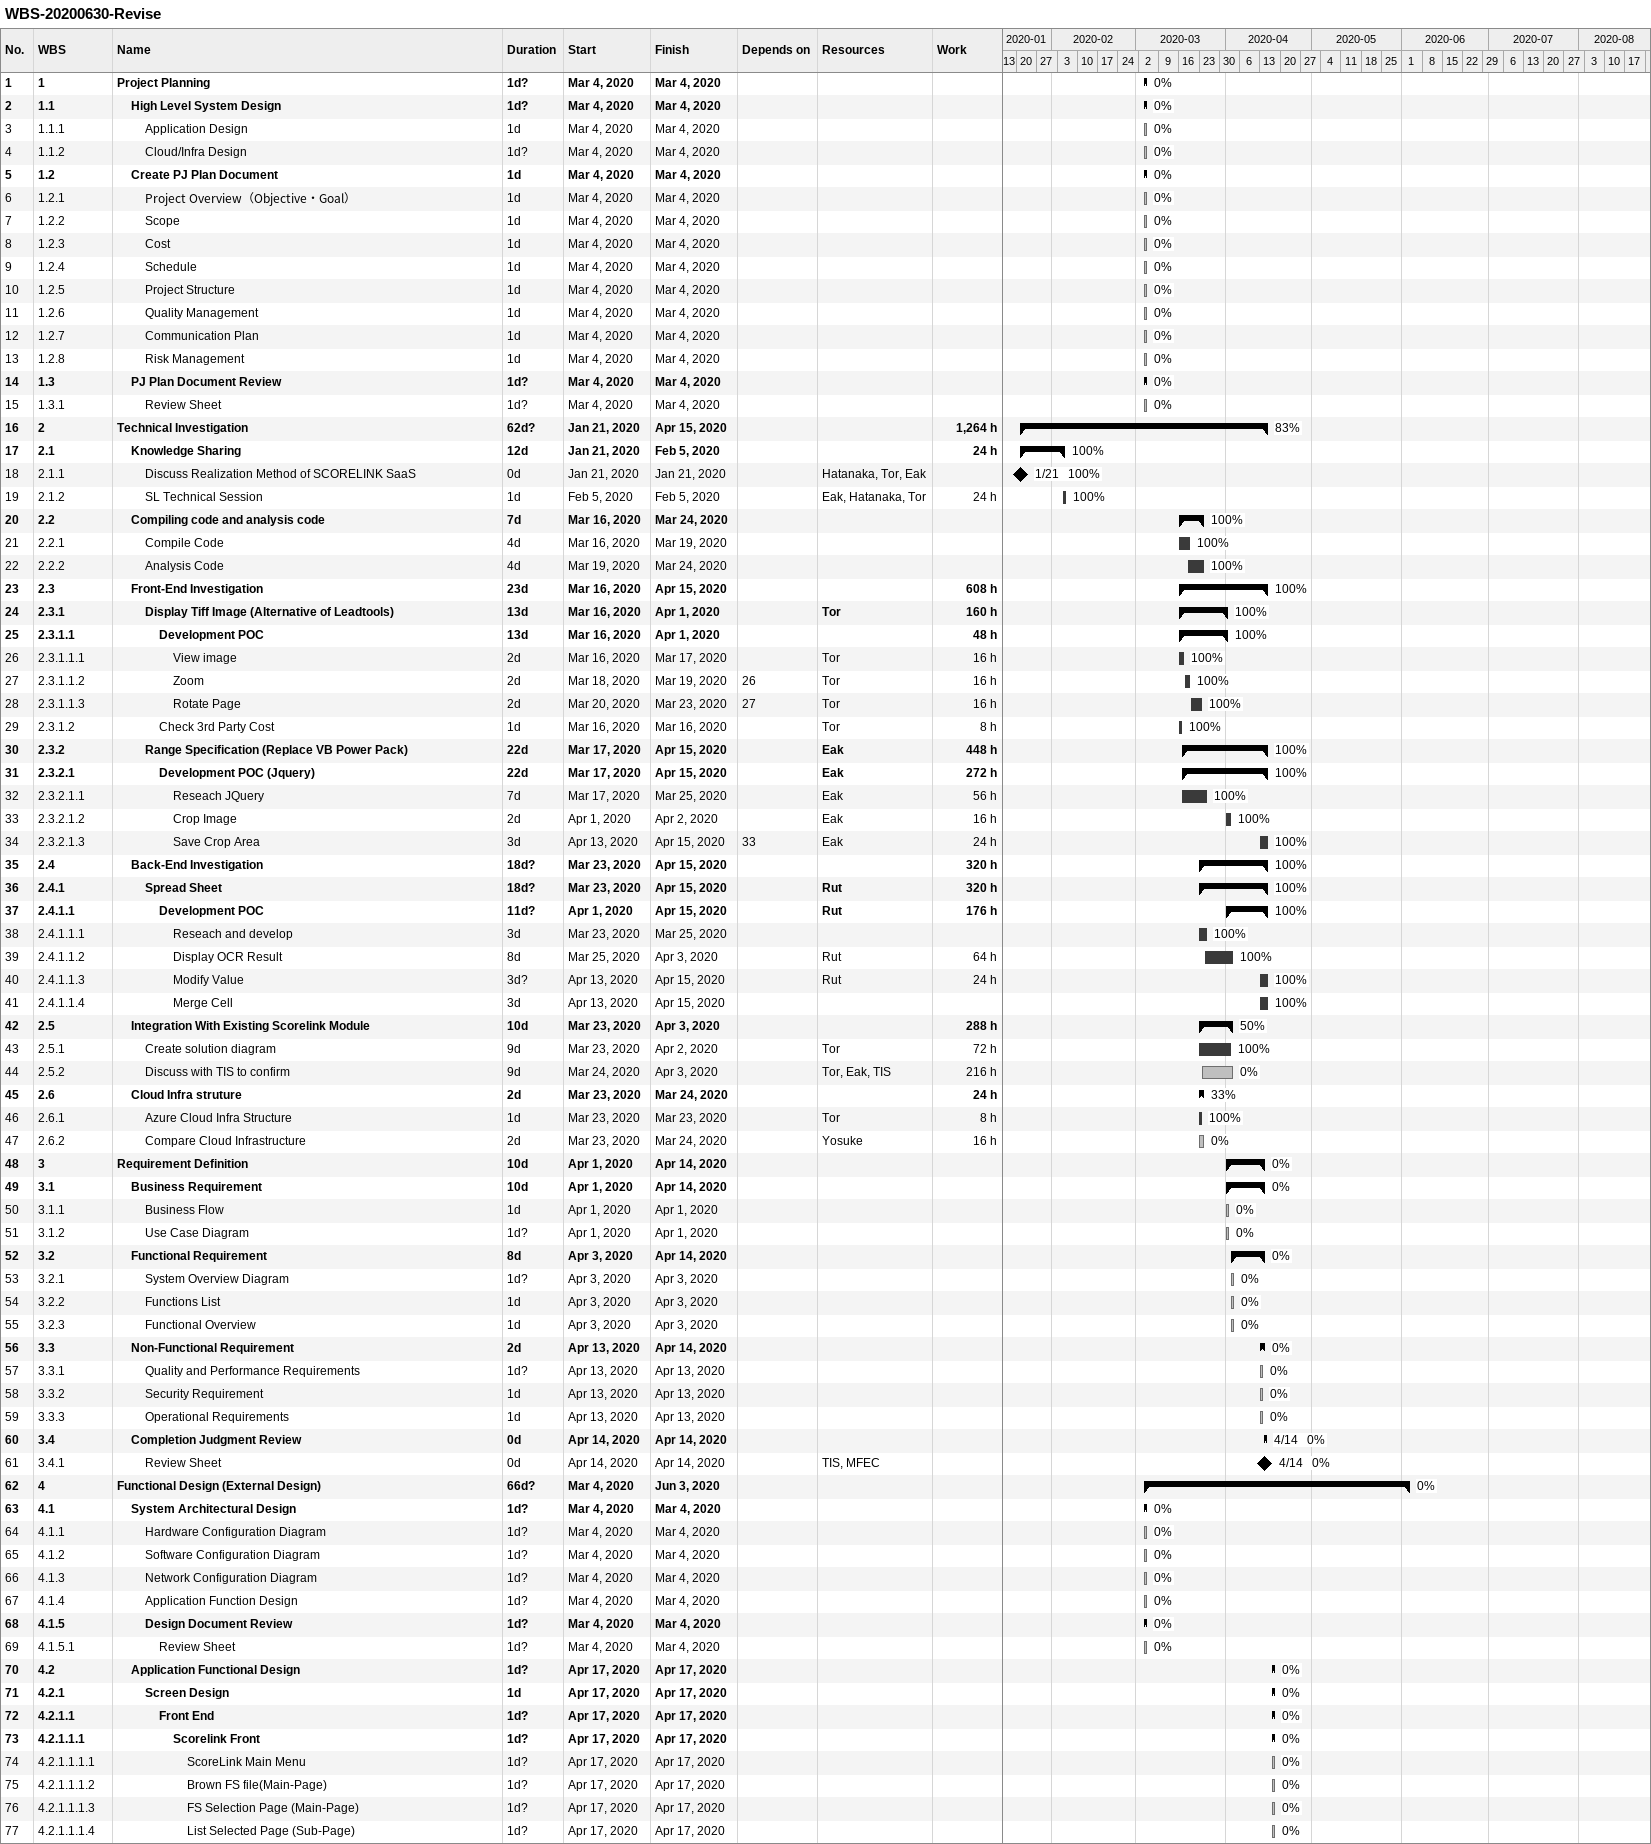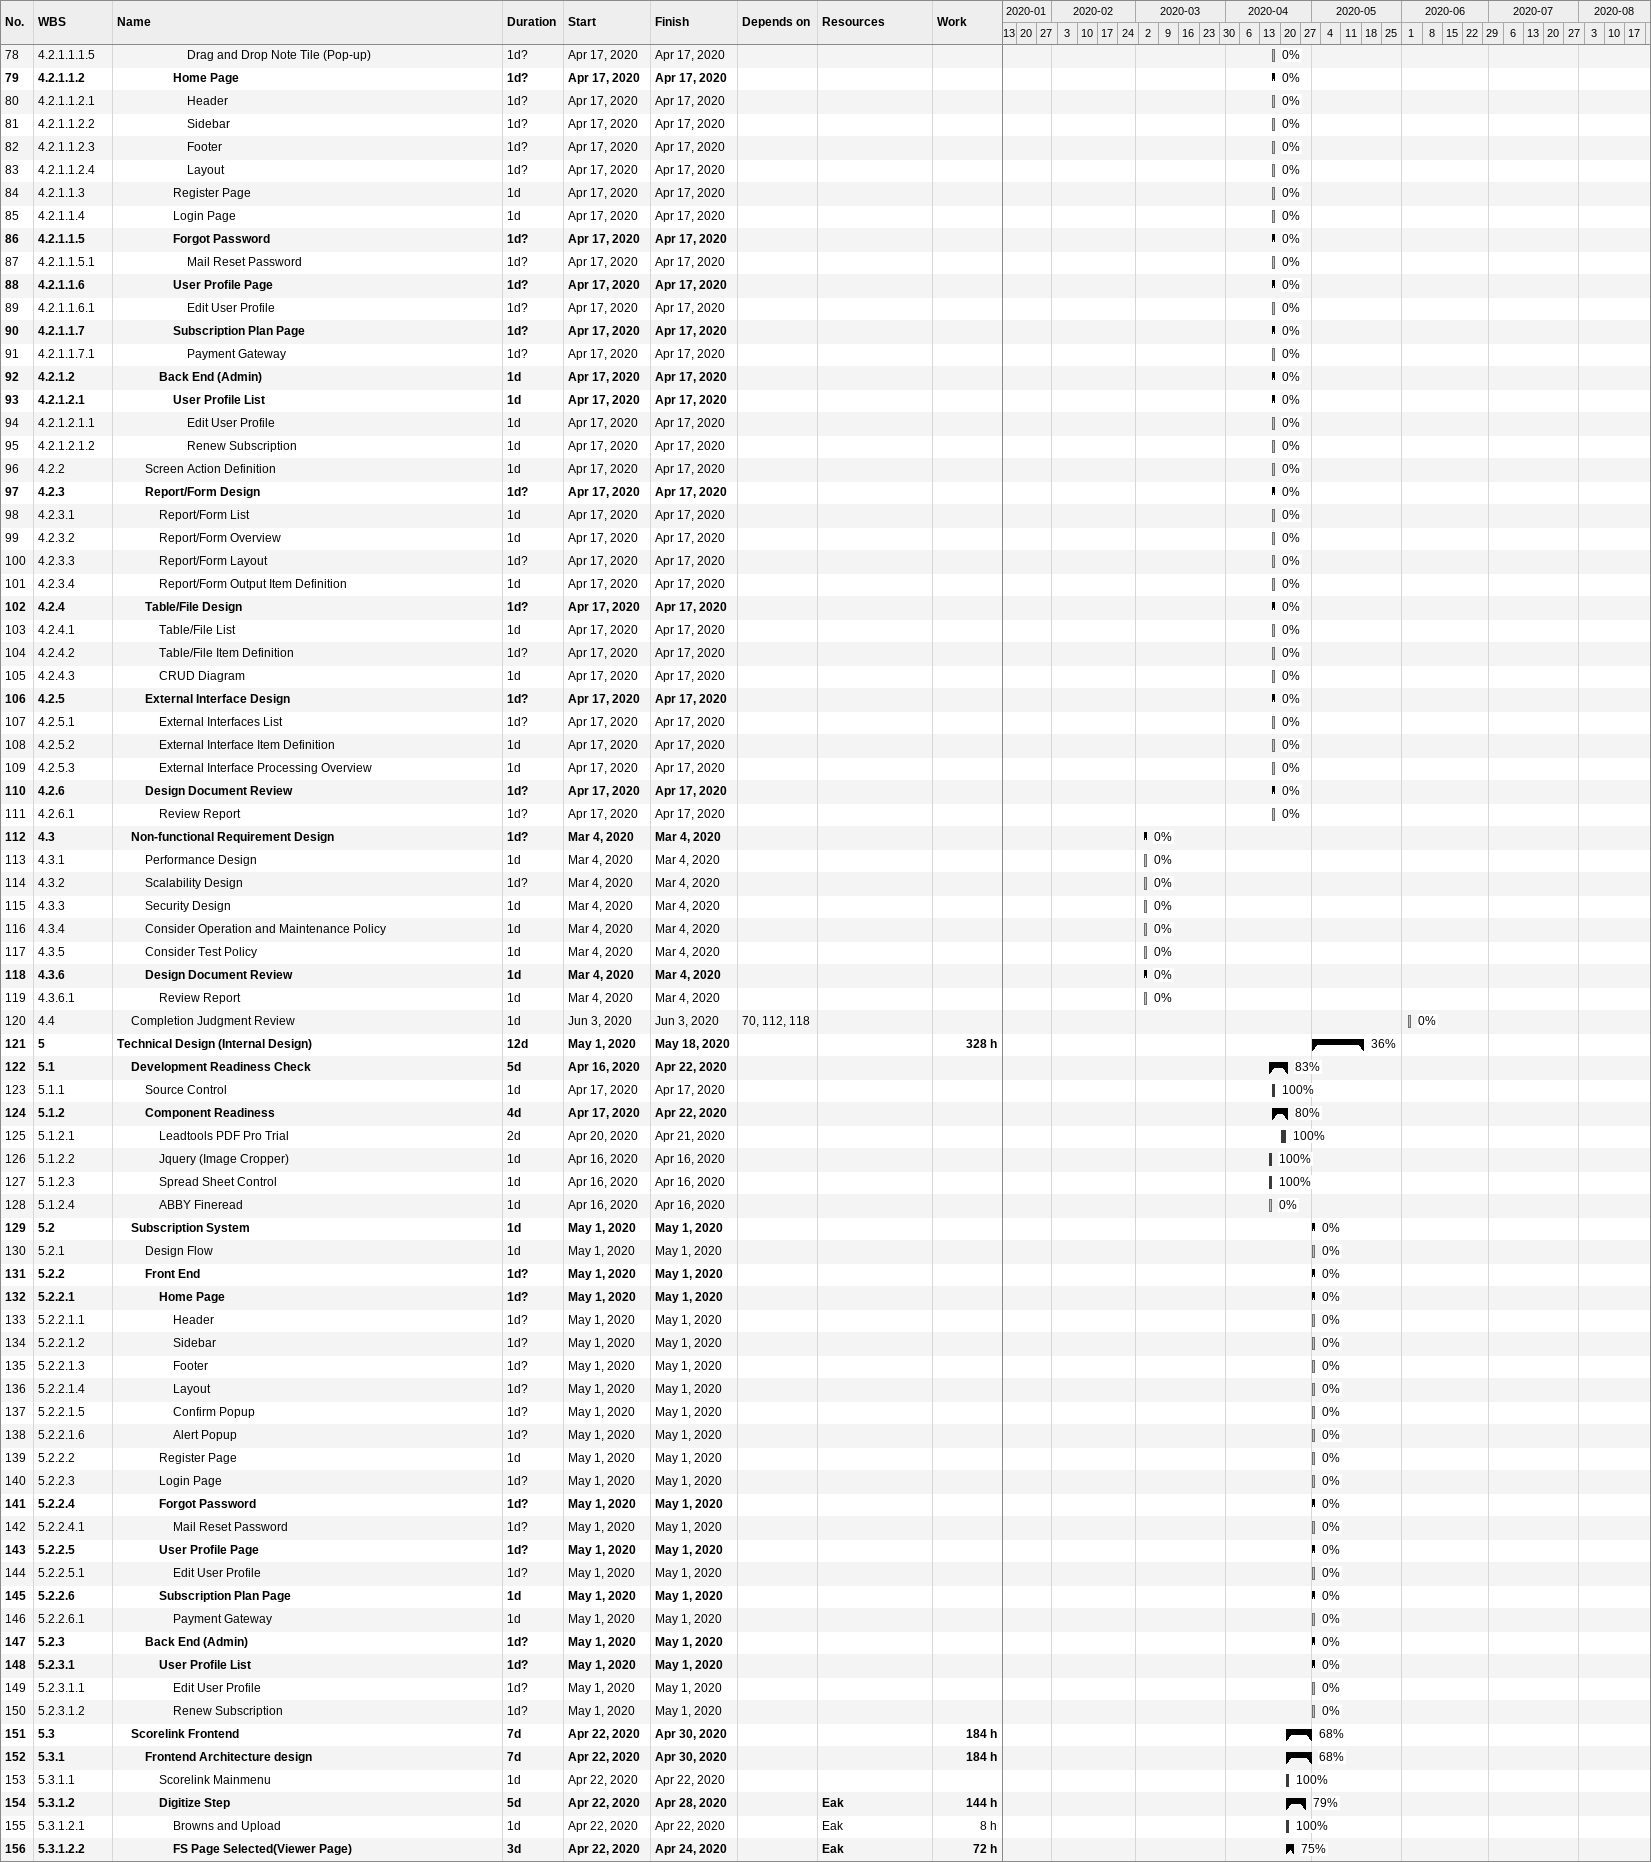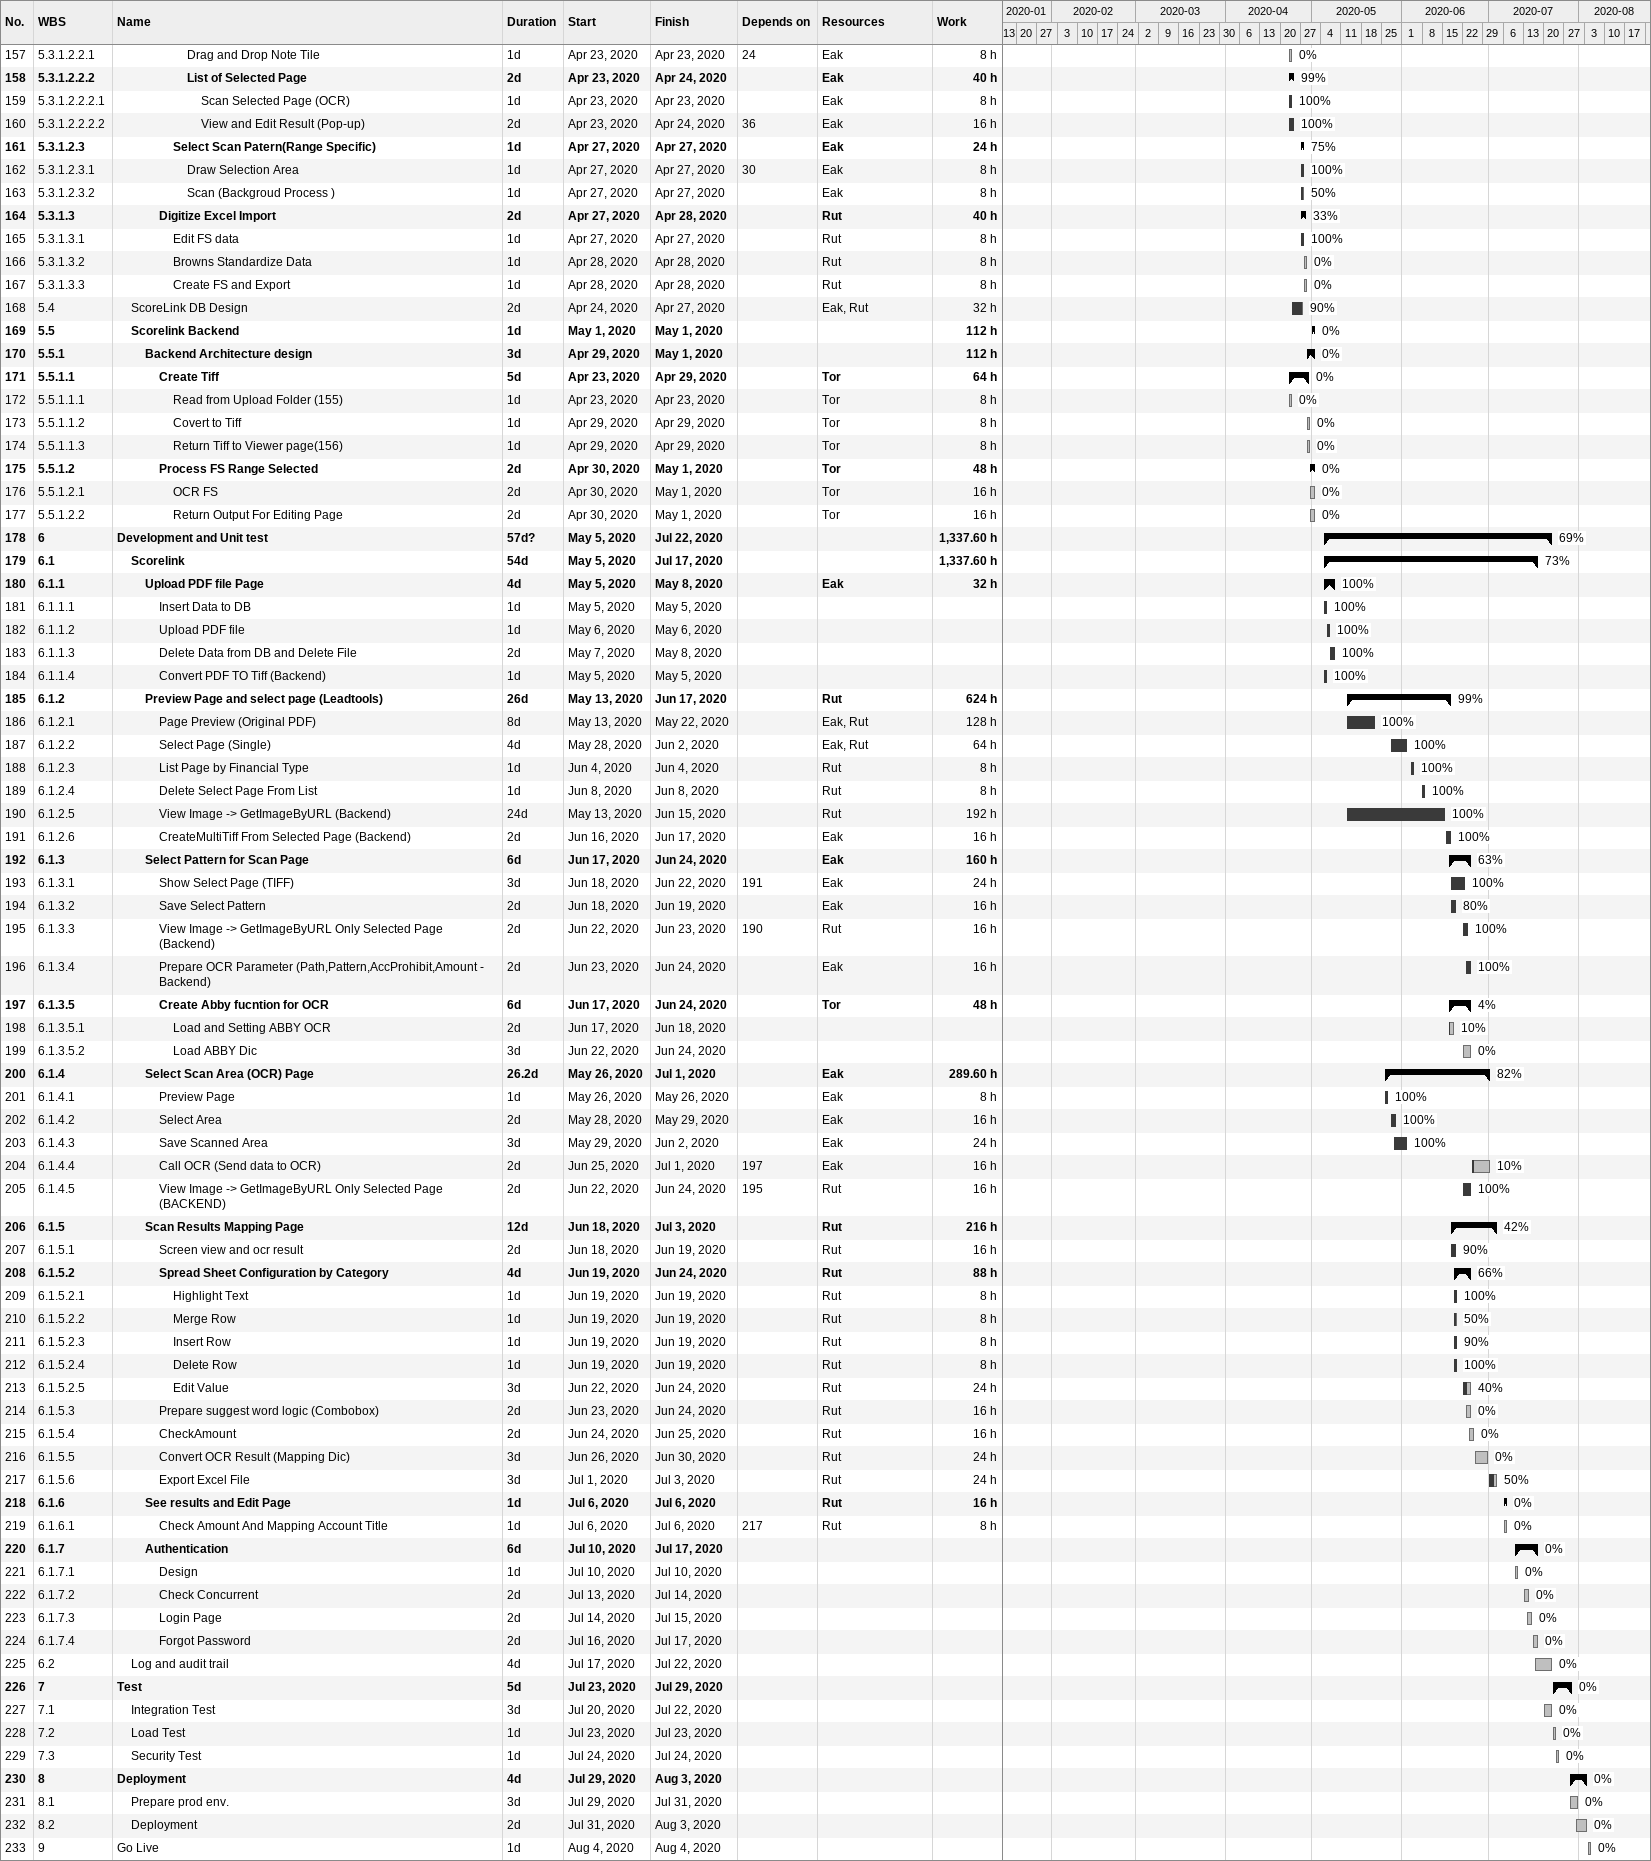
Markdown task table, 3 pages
WBS-20200630-Revise

| ID | WBS | Task | Duration | Start | Finish | Predecessors | Resources | % complete | Work (h) |
|---|---|---|---|---|---|---|---|---|---|
| 1 | 1 | **Project Planning** | 1d? | 2020-03-04 | 2020-03-04 |  |  | 0 |  |
| 2 | 1.1 | **High Level System Design** | 1d? | 2020-03-04 | 2020-03-04 |  |  | 0 |  |
| 3 | 1.1.1 | Application Design | 1d | 2020-03-04 | 2020-03-04 |  |  | 0 |  |
| 4 | 1.1.2 | Cloud/Infra Design | 1d? | 2020-03-04 | 2020-03-04 |  |  | 0 |  |
| 5 | 1.2 | **Create PJ Plan Document** | 1d | 2020-03-04 | 2020-03-04 |  |  | 0 |  |
| 6 | 1.2.1 | Project Overview（Objective・Goal） | 1d | 2020-03-04 | 2020-03-04 |  |  | 0 |  |
| 7 | 1.2.2 | Scope | 1d | 2020-03-04 | 2020-03-04 |  |  | 0 |  |
| 8 | 1.2.3 | Cost | 1d | 2020-03-04 | 2020-03-04 |  |  | 0 |  |
| 9 | 1.2.4 | Schedule | 1d | 2020-03-04 | 2020-03-04 |  |  | 0 |  |
| 10 | 1.2.5 | Project Structure | 1d | 2020-03-04 | 2020-03-04 |  |  | 0 |  |
| 11 | 1.2.6 | Quality Management | 1d | 2020-03-04 | 2020-03-04 |  |  | 0 |  |
| 12 | 1.2.7 | Communication Plan | 1d | 2020-03-04 | 2020-03-04 |  |  | 0 |  |
| 13 | 1.2.8 | Risk Management | 1d | 2020-03-04 | 2020-03-04 |  |  | 0 |  |
| 14 | 1.3 | **PJ Plan Document Review** | 1d? | 2020-03-04 | 2020-03-04 |  |  | 0 |  |
| 15 | 1.3.1 | Review Sheet | 1d? | 2020-03-04 | 2020-03-04 |  |  | 0 |  |
| 16 | 2 | **Technical Investigation** | 62d? | 2020-01-21 | 2020-04-15 |  |  | 83 | 1264 |
| 17 | 2.1 | **Knowledge Sharing** | 12d | 2020-01-21 | 2020-02-05 |  |  | 100 | 24 |
| 18 | 2.1.1 | Discuss Realization Method of SCORELINK SaaS | 0d | 2020-01-21 | 2020-01-21 |  | Hatanaka, Tor, Eak | 100 |  |
| 19 | 2.1.2 | SL Technical Session | 1d | 2020-02-05 | 2020-02-05 |  | Eak, Hatanaka, Tor | 100 | 24 |
| 20 | 2.2 | **Compiling code and analysis code** | 7d | 2020-03-16 | 2020-03-24 |  |  | 100 |  |
| 21 | 2.2.1 | Compile Code | 4d | 2020-03-16 | 2020-03-19 |  |  | 100 |  |
| 22 | 2.2.2 | Analysis Code | 4d | 2020-03-19 | 2020-03-24 |  |  | 100 |  |
| 23 | 2.3 | **Front-End Investigation** | 23d | 2020-03-16 | 2020-04-15 |  |  | 100 | 608 |
| 24 | 2.3.1 | **Display Tiff Image (Alternative of Leadtools)** | 13d | 2020-03-16 | 2020-04-01 |  | Tor | 100 | 160 |
| 25 | 2.3.1.1 | **Development POC** | 13d | 2020-03-16 | 2020-04-01 |  |  | 100 | 48 |
| 26 | 2.3.1.1.1 | View image | 2d | 2020-03-16 | 2020-03-17 |  | Tor | 100 | 16 |
| 27 | 2.3.1.1.2 | Zoom | 2d | 2020-03-18 | 2020-03-19 | 26 | Tor | 100 | 16 |
| 28 | 2.3.1.1.3 | Rotate Page | 2d | 2020-03-20 | 2020-03-23 | 27 | Tor | 100 | 16 |
| 29 | 2.3.1.2 | Check 3rd Party Cost | 1d | 2020-03-16 | 2020-03-16 |  | Tor | 100 | 8 |
| 30 | 2.3.2 | **Range Specification (Replace VB Power Pack)** | 22d | 2020-03-17 | 2020-04-15 |  | Eak | 100 | 448 |
| 31 | 2.3.2.1 | **Development POC (Jquery)** | 22d | 2020-03-17 | 2020-04-15 |  | Eak | 100 | 272 |
| 32 | 2.3.2.1.1 | Reseach JQuery | 7d | 2020-03-17 | 2020-03-25 |  | Eak | 100 | 56 |
| 33 | 2.3.2.1.2 | Crop Image | 2d | 2020-04-01 | 2020-04-02 |  | Eak | 100 | 16 |
| 34 | 2.3.2.1.3 | Save Crop Area | 3d | 2020-04-13 | 2020-04-15 | 33 | Eak | 100 | 24 |
| 35 | 2.4 | **Back-End Investigation** | 18d? | 2020-03-23 | 2020-04-15 |  |  | 100 | 320 |
| 36 | 2.4.1 | **Spread Sheet** | 18d? | 2020-03-23 | 2020-04-15 |  | Rut | 100 | 320 |
| 37 | 2.4.1.1 | **Development POC** | 11d? | 2020-04-01 | 2020-04-15 |  | Rut | 100 | 176 |
| 38 | 2.4.1.1.1 | Reseach and develop | 3d | 2020-03-23 | 2020-03-25 |  |  | 100 |  |
| 39 | 2.4.1.1.2 | Display OCR Result | 8d | 2020-03-25 | 2020-04-03 |  | Rut | 100 | 64 |
| 40 | 2.4.1.1.3 | Modify Value | 3d? | 2020-04-13 | 2020-04-15 |  | Rut | 100 | 24 |
| 41 | 2.4.1.1.4 | Merge Cell | 3d | 2020-04-13 | 2020-04-15 |  |  | 100 |  |
| 42 | 2.5 | **Integration With Existing Scorelink Module** | 10d | 2020-03-23 | 2020-04-03 |  |  | 50 | 288 |
| 43 | 2.5.1 | Create solution diagram | 9d | 2020-03-23 | 2020-04-02 |  | Tor | 100 | 72 |
| 44 | 2.5.2 | Discuss with TIS to confirm | 9d | 2020-03-24 | 2020-04-03 |  | Tor, Eak, TIS | 0 | 216 |
| 45 | 2.6 | **Cloud Infra struture** | 2d | 2020-03-23 | 2020-03-24 |  |  | 33 | 24 |
| 46 | 2.6.1 | Azure Cloud Infra Structure | 1d | 2020-03-23 | 2020-03-23 |  | Tor | 100 | 8 |
| 47 | 2.6.2 | Compare Cloud Infrastructure | 2d | 2020-03-23 | 2020-03-24 |  | Yosuke | 0 | 16 |
| 48 | 3 | **Requirement Definition** | 10d | 2020-04-01 | 2020-04-14 |  |  | 0 |  |
| 49 | 3.1 | **Business Requirement** | 10d | 2020-04-01 | 2020-04-14 |  |  | 0 |  |
| 50 | 3.1.1 | Business Flow | 1d | 2020-04-01 | 2020-04-01 |  |  | 0 |  |
| 51 | 3.1.2 | Use Case Diagram | 1d? | 2020-04-01 | 2020-04-01 |  |  | 0 |  |
| 52 | 3.2 | **Functional Requirement** | 8d | 2020-04-03 | 2020-04-14 |  |  | 0 |  |
| 53 | 3.2.1 | System Overview Diagram | 1d? | 2020-04-03 | 2020-04-03 |  |  | 0 |  |
| 54 | 3.2.2 | Functions List | 1d | 2020-04-03 | 2020-04-03 |  |  | 0 |  |
| 55 | 3.2.3 | Functional Overview | 1d | 2020-04-03 | 2020-04-03 |  |  | 0 |  |
| 56 | 3.3 | **Non-Functional Requirement** | 2d | 2020-04-13 | 2020-04-14 |  |  | 0 |  |
| 57 | 3.3.1 | Quality and Performance Requirements | 1d? | 2020-04-13 | 2020-04-13 |  |  | 0 |  |
| 58 | 3.3.2 | Security Requirement | 1d | 2020-04-13 | 2020-04-13 |  |  | 0 |  |
| 59 | 3.3.3 | Operational Requirements | 1d | 2020-04-13 | 2020-04-13 |  |  | 0 |  |
| 60 | 3.4 | **Completion Judgment Review** | 0d | 2020-04-14 | 2020-04-14 |  |  | 0 |  |
| 61 | 3.4.1 | Review Sheet | 0d | 2020-04-14 | 2020-04-14 |  | TIS, MFEC | 0 |  |
| 62 | 4 | **Functional Design (External Design)** | 66d? | 2020-03-04 | 2020-06-03 |  |  | 0 |  |
| 63 | 4.1 | **System Architectural Design** | 1d? | 2020-03-04 | 2020-03-04 |  |  | 0 |  |
| 64 | 4.1.1 | Hardware Configuration Diagram | 1d? | 2020-03-04 | 2020-03-04 |  |  | 0 |  |
| 65 | 4.1.2 | Software Configuration Diagram | 1d? | 2020-03-04 | 2020-03-04 |  |  | 0 |  |
| 66 | 4.1.3 | Network Configuration Diagram | 1d? | 2020-03-04 | 2020-03-04 |  |  | 0 |  |
| 67 | 4.1.4 | Application Function Design | 1d? | 2020-03-04 | 2020-03-04 |  |  | 0 |  |
| 68 | 4.1.5 | **Design Document Review** | 1d? | 2020-03-04 | 2020-03-04 |  |  | 0 |  |
| 69 | 4.1.5.1 | Review Sheet | 1d? | 2020-03-04 | 2020-03-04 |  |  | 0 |  |
| 70 | 4.2 | **Application Functional Design** | 1d? | 2020-04-17 | 2020-04-17 |  |  | 0 |  |
| 71 | 4.2.1 | **Screen Design** | 1d | 2020-04-17 | 2020-04-17 |  |  | 0 |  |
| 72 | 4.2.1.1 | **Front End** | 1d? | 2020-04-17 | 2020-04-17 |  |  | 0 |  |
| 73 | 4.2.1.1.1 | **Scorelink Front** | 1d? | 2020-04-17 | 2020-04-17 |  |  | 0 |  |
| 74 | 4.2.1.1.1.1 | ScoreLink Main Menu | 1d? | 2020-04-17 | 2020-04-17 |  |  | 0 |  |
| 75 | 4.2.1.1.1.2 | Brown FS file(Main-Page) | 1d? | 2020-04-17 | 2020-04-17 |  |  | 0 |  |
| 76 | 4.2.1.1.1.3 | FS Selection Page (Main-Page) | 1d? | 2020-04-17 | 2020-04-17 |  |  | 0 |  |
| 77 | 4.2.1.1.1.4 | List Selected Page (Sub-Page) | 1d? | 2020-04-17 | 2020-04-17 |  |  | 0 |  |
| 78 | 4.2.1.1.1.5 | Drag and Drop Note Tile (Pop-up) | 1d? | 2020-04-17 | 2020-04-17 |  |  | 0 |  |
| 79 | 4.2.1.1.2 | **Home Page** | 1d? | 2020-04-17 | 2020-04-17 |  |  | 0 |  |
| 80 | 4.2.1.1.2.1 | Header | 1d? | 2020-04-17 | 2020-04-17 |  |  | 0 |  |
| 81 | 4.2.1.1.2.2 | Sidebar | 1d? | 2020-04-17 | 2020-04-17 |  |  | 0 |  |
| 82 | 4.2.1.1.2.3 | Footer | 1d? | 2020-04-17 | 2020-04-17 |  |  | 0 |  |
| 83 | 4.2.1.1.2.4 | Layout | 1d? | 2020-04-17 | 2020-04-17 |  |  | 0 |  |
| 84 | 4.2.1.1.3 | Register Page | 1d | 2020-04-17 | 2020-04-17 |  |  | 0 |  |
| 85 | 4.2.1.1.4 | Login Page | 1d | 2020-04-17 | 2020-04-17 |  |  | 0 |  |
| 86 | 4.2.1.1.5 | **Forgot Password** | 1d? | 2020-04-17 | 2020-04-17 |  |  | 0 |  |
| 87 | 4.2.1.1.5.1 | Mail Reset Password | 1d? | 2020-04-17 | 2020-04-17 |  |  | 0 |  |
| 88 | 4.2.1.1.6 | **User Profile Page** | 1d? | 2020-04-17 | 2020-04-17 |  |  | 0 |  |
| 89 | 4.2.1.1.6.1 | Edit User Profile | 1d? | 2020-04-17 | 2020-04-17 |  |  | 0 |  |
| 90 | 4.2.1.1.7 | **Subscription Plan Page** | 1d? | 2020-04-17 | 2020-04-17 |  |  | 0 |  |
| 91 | 4.2.1.1.7.1 | Payment Gateway | 1d? | 2020-04-17 | 2020-04-17 |  |  | 0 |  |
| 92 | 4.2.1.2 | **Back End (Admin)** | 1d | 2020-04-17 | 2020-04-17 |  |  | 0 |  |
| 93 | 4.2.1.2.1 | **User Profile List** | 1d | 2020-04-17 | 2020-04-17 |  |  | 0 |  |
| 94 | 4.2.1.2.1.1 | Edit User Profile | 1d | 2020-04-17 | 2020-04-17 |  |  | 0 |  |
| 95 | 4.2.1.2.1.2 | Renew Subscription | 1d | 2020-04-17 | 2020-04-17 |  |  | 0 |  |
| 96 | 4.2.2 | Screen Action Definition | 1d | 2020-04-17 | 2020-04-17 |  |  | 0 |  |
| 97 | 4.2.3 | **Report/Form Design** | 1d? | 2020-04-17 | 2020-04-17 |  |  | 0 |  |
| 98 | 4.2.3.1 | Report/Form List | 1d | 2020-04-17 | 2020-04-17 |  |  | 0 |  |
| 99 | 4.2.3.2 | Report/Form Overview | 1d | 2020-04-17 | 2020-04-17 |  |  | 0 |  |
| 100 | 4.2.3.3 | Report/Form Layout | 1d? | 2020-04-17 | 2020-04-17 |  |  | 0 |  |
| 101 | 4.2.3.4 | Report/Form Output Item Definition | 1d | 2020-04-17 | 2020-04-17 |  |  | 0 |  |
| 102 | 4.2.4 | **Table/File Design** | 1d? | 2020-04-17 | 2020-04-17 |  |  | 0 |  |
| 103 | 4.2.4.1 | Table/File List | 1d | 2020-04-17 | 2020-04-17 |  |  | 0 |  |
| 104 | 4.2.4.2 | Table/File Item Definition | 1d? | 2020-04-17 | 2020-04-17 |  |  | 0 |  |
| 105 | 4.2.4.3 | CRUD Diagram | 1d | 2020-04-17 | 2020-04-17 |  |  | 0 |  |
| 106 | 4.2.5 | **External Interface Design** | 1d? | 2020-04-17 | 2020-04-17 |  |  | 0 |  |
| 107 | 4.2.5.1 | External Interfaces List | 1d? | 2020-04-17 | 2020-04-17 |  |  | 0 |  |
| 108 | 4.2.5.2 | External Interface Item Definition | 1d | 2020-04-17 | 2020-04-17 |  |  | 0 |  |
| 109 | 4.2.5.3 | External Interface Processing Overview | 1d | 2020-04-17 | 2020-04-17 |  |  | 0 |  |
| 110 | 4.2.6 | **Design Document Review** | 1d? | 2020-04-17 | 2020-04-17 |  |  | 0 |  |
| 111 | 4.2.6.1 | Review Report | 1d? | 2020-04-17 | 2020-04-17 |  |  | 0 |  |
| 112 | 4.3 | **Non-functional Requirement Design** | 1d? | 2020-03-04 | 2020-03-04 |  |  | 0 |  |
| 113 | 4.3.1 | Performance Design | 1d | 2020-03-04 | 2020-03-04 |  |  | 0 |  |
| 114 | 4.3.2 | Scalability Design | 1d? | 2020-03-04 | 2020-03-04 |  |  | 0 |  |
| 115 | 4.3.3 | Security Design | 1d | 2020-03-04 | 2020-03-04 |  |  | 0 |  |
| 116 | 4.3.4 | Consider Operation and Maintenance Policy | 1d | 2020-03-04 | 2020-03-04 |  |  | 0 |  |
| 117 | 4.3.5 | Consider Test Policy | 1d | 2020-03-04 | 2020-03-04 |  |  | 0 |  |
| 118 | 4.3.6 | **Design Document Review** | 1d | 2020-03-04 | 2020-03-04 |  |  | 0 |  |
| 119 | 4.3.6.1 | Review Report | 1d | 2020-03-04 | 2020-03-04 |  |  | 0 |  |
| 120 | 4.4 | Completion Judgment Review | 1d | 2020-06-03 | 2020-06-03 | 70, 112, 118 |  | 0 |  |
| 121 | 5 | **Technical Design (Internal Design)** | 12d | 2020-05-01 | 2020-05-18 |  |  | 36 | 328 |
| 122 | 5.1 | **Development Readiness Check** | 5d | 2020-04-16 | 2020-04-22 |  |  | 83 |  |
| 123 | 5.1.1 | Source Control | 1d | 2020-04-17 | 2020-04-17 |  |  | 100 |  |
| 124 | 5.1.2 | **Component Readiness** | 4d | 2020-04-17 | 2020-04-22 |  |  | 80 |  |
| 125 | 5.1.2.1 | Leadtools PDF Pro Trial | 2d | 2020-04-20 | 2020-04-21 |  |  | 100 |  |
| 126 | 5.1.2.2 | Jquery (Image Cropper) | 1d | 2020-04-16 | 2020-04-16 |  |  | 100 |  |
| 127 | 5.1.2.3 | Spread Sheet Control | 1d | 2020-04-16 | 2020-04-16 |  |  | 100 |  |
| 128 | 5.1.2.4 | ABBY Fineread | 1d | 2020-04-16 | 2020-04-16 |  |  | 0 |  |
| 129 | 5.2 | **Subscription System** | 1d | 2020-05-01 | 2020-05-01 |  |  | 0 |  |
| 130 | 5.2.1 | Design Flow | 1d | 2020-05-01 | 2020-05-01 |  |  | 0 |  |
| 131 | 5.2.2 | **Front End** | 1d? | 2020-05-01 | 2020-05-01 |  |  | 0 |  |
| 132 | 5.2.2.1 | **Home Page** | 1d? | 2020-05-01 | 2020-05-01 |  |  | 0 |  |
| 133 | 5.2.2.1.1 | Header | 1d? | 2020-05-01 | 2020-05-01 |  |  | 0 |  |
| 134 | 5.2.2.1.2 | Sidebar | 1d? | 2020-05-01 | 2020-05-01 |  |  | 0 |  |
| 135 | 5.2.2.1.3 | Footer | 1d? | 2020-05-01 | 2020-05-01 |  |  | 0 |  |
| 136 | 5.2.2.1.4 | Layout | 1d? | 2020-05-01 | 2020-05-01 |  |  | 0 |  |
| 137 | 5.2.2.1.5 | Confirm Popup | 1d? | 2020-05-01 | 2020-05-01 |  |  | 0 |  |
| 138 | 5.2.2.1.6 | Alert Popup | 1d? | 2020-05-01 | 2020-05-01 |  |  | 0 |  |
| 139 | 5.2.2.2 | Register Page | 1d | 2020-05-01 | 2020-05-01 |  |  | 0 |  |
| 140 | 5.2.2.3 | Login Page | 1d? | 2020-05-01 | 2020-05-01 |  |  | 0 |  |
| 141 | 5.2.2.4 | **Forgot Password** | 1d? | 2020-05-01 | 2020-05-01 |  |  | 0 |  |
| 142 | 5.2.2.4.1 | Mail Reset Password | 1d? | 2020-05-01 | 2020-05-01 |  |  | 0 |  |
| 143 | 5.2.2.5 | **User Profile Page** | 1d? | 2020-05-01 | 2020-05-01 |  |  | 0 |  |
| 144 | 5.2.2.5.1 | Edit User Profile | 1d? | 2020-05-01 | 2020-05-01 |  |  | 0 |  |
| 145 | 5.2.2.6 | **Subscription Plan Page** | 1d | 2020-05-01 | 2020-05-01 |  |  | 0 |  |
| 146 | 5.2.2.6.1 | Payment Gateway | 1d | 2020-05-01 | 2020-05-01 |  |  | 0 |  |
| 147 | 5.2.3 | **Back End (Admin)** | 1d? | 2020-05-01 | 2020-05-01 |  |  | 0 |  |
| 148 | 5.2.3.1 | **User Profile List** | 1d? | 2020-05-01 | 2020-05-01 |  |  | 0 |  |
| 149 | 5.2.3.1.1 | Edit User Profile | 1d? | 2020-05-01 | 2020-05-01 |  |  | 0 |  |
| 150 | 5.2.3.1.2 | Renew Subscription | 1d? | 2020-05-01 | 2020-05-01 |  |  | 0 |  |
| 151 | 5.3 | **Scorelink Frontend** | 7d | 2020-04-22 | 2020-04-30 |  |  | 68 | 184 |
| 152 | 5.3.1 | **Frontend Architecture design** | 7d | 2020-04-22 | 2020-04-30 |  |  | 68 | 184 |
| 153 | 5.3.1.1 | Scorelink Mainmenu | 1d | 2020-04-22 | 2020-04-22 |  |  | 100 |  |
| 154 | 5.3.1.2 | **Digitize Step** | 5d | 2020-04-22 | 2020-04-28 |  | Eak | 79 | 144 |
| 155 | 5.3.1.2.1 | Browns and Upload | 1d | 2020-04-22 | 2020-04-22 |  | Eak | 100 | 8 |
| 156 | 5.3.1.2.2 | **FS Page Selected(Viewer Page)** | 3d | 2020-04-22 | 2020-04-24 |  | Eak | 75 | 72 |
| 157 | 5.3.1.2.2.1 | Drag and Drop Note Tile | 1d | 2020-04-23 | 2020-04-23 | 24 | Eak | 0 | 8 |
| 158 | 5.3.1.2.2.2 | **List of Selected Page** | 2d | 2020-04-23 | 2020-04-24 |  | Eak | 99 | 40 |
| 159 | 5.3.1.2.2.2.1 | Scan Selected Page (OCR) | 1d | 2020-04-23 | 2020-04-23 |  | Eak | 100 | 8 |
| 160 | 5.3.1.2.2.2.2 | View and Edit Result (Pop-up) | 2d | 2020-04-23 | 2020-04-24 | 36 | Eak | 100 | 16 |
| 161 | 5.3.1.2.3 | **Select Scan Patern(Range Specific)** | 1d | 2020-04-27 | 2020-04-27 |  | Eak | 75 | 24 |
| 162 | 5.3.1.2.3.1 | Draw Selection Area | 1d | 2020-04-27 | 2020-04-27 | 30 | Eak | 100 | 8 |
| 163 | 5.3.1.2.3.2 | Scan (Backgroud Process ) | 1d | 2020-04-27 | 2020-04-27 |  | Eak | 50 | 8 |
| 164 | 5.3.1.3 | **Digitize Excel Import** | 2d | 2020-04-27 | 2020-04-28 |  | Rut | 33 | 40 |
| 165 | 5.3.1.3.1 | Edit FS data | 1d | 2020-04-27 | 2020-04-27 |  | Rut | 100 | 8 |
| 166 | 5.3.1.3.2 | Browns Standardize Data | 1d | 2020-04-28 | 2020-04-28 |  | Rut | 0 | 8 |
| 167 | 5.3.1.3.3 | Create FS and Export | 1d | 2020-04-28 | 2020-04-28 |  | Rut | 0 | 8 |
| 168 | 5.4 | ScoreLink DB Design | 2d | 2020-04-24 | 2020-04-27 |  | Eak, Rut | 90 | 32 |
| 169 | 5.5 | **Scorelink Backend** | 1d | 2020-05-01 | 2020-05-01 |  |  | 0 | 112 |
| 170 | 5.5.1 | **Backend Architecture design** | 3d | 2020-04-29 | 2020-05-01 |  |  | 0 | 112 |
| 171 | 5.5.1.1 | **Create Tiff** | 5d | 2020-04-23 | 2020-04-29 |  | Tor | 0 | 64 |
| 172 | 5.5.1.1.1 | Read from Upload Folder (155) | 1d | 2020-04-23 | 2020-04-23 |  | Tor | 0 | 8 |
| 173 | 5.5.1.1.2 | Covert to Tiff | 1d | 2020-04-29 | 2020-04-29 |  | Tor | 0 | 8 |
| 174 | 5.5.1.1.3 | Return Tiff to Viewer page(156) | 1d | 2020-04-29 | 2020-04-29 |  | Tor | 0 | 8 |
| 175 | 5.5.1.2 | **Process FS Range Selected** | 2d | 2020-04-30 | 2020-05-01 |  | Tor | 0 | 48 |
| 176 | 5.5.1.2.1 | OCR FS | 2d | 2020-04-30 | 2020-05-01 |  | Tor | 0 | 16 |
| 177 | 5.5.1.2.2 | Return Output For Editing Page | 2d | 2020-04-30 | 2020-05-01 |  | Tor | 0 | 16 |
| 178 | 6 | **Development and Unit test** | 57d? | 2020-05-05 | 2020-07-22 |  |  | 69 | 1337.60 |
| 179 | 6.1 | **Scorelink** | 54d | 2020-05-05 | 2020-07-17 |  |  | 73 | 1337.60 |
| 180 | 6.1.1 | **Upload PDF file Page** | 4d | 2020-05-05 | 2020-05-08 |  | Eak | 100 | 32 |
| 181 | 6.1.1.1 | Insert Data to DB | 1d | 2020-05-05 | 2020-05-05 |  |  | 100 |  |
| 182 | 6.1.1.2 | Upload PDF file | 1d | 2020-05-06 | 2020-05-06 |  |  | 100 |  |
| 183 | 6.1.1.3 | Delete Data from DB and Delete File | 2d | 2020-05-07 | 2020-05-08 |  |  | 100 |  |
| 184 | 6.1.1.4 | Convert PDF TO Tiff (Backend) | 1d | 2020-05-05 | 2020-05-05 |  |  | 100 |  |
| 185 | 6.1.2 | **Preview Page and select page (Leadtools)** | 26d | 2020-05-13 | 2020-06-17 |  | Rut | 99 | 624 |
| 186 | 6.1.2.1 | Page Preview (Original PDF) | 8d | 2020-05-13 | 2020-05-22 |  | Eak, Rut | 100 | 128 |
| 187 | 6.1.2.2 | Select Page (Single) | 4d | 2020-05-28 | 2020-06-02 |  | Eak, Rut | 100 | 64 |
| 188 | 6.1.2.3 | List Page by Financial Type | 1d | 2020-06-04 | 2020-06-04 |  | Rut | 100 | 8 |
| 189 | 6.1.2.4 | Delete Select Page From List | 1d | 2020-06-08 | 2020-06-08 |  | Rut | 100 | 8 |
| 190 | 6.1.2.5 | View Image -> GetImageByURL (Backend) | 24d | 2020-05-13 | 2020-06-15 |  | Rut | 100 | 192 |
| 191 | 6.1.2.6 | CreateMultiTiff From Selected Page (Backend) | 2d | 2020-06-16 | 2020-06-17 |  | Eak | 100 | 16 |
| 192 | 6.1.3 | **Select Pattern for Scan Page** | 6d | 2020-06-17 | 2020-06-24 |  | Eak | 63 | 160 |
| 193 | 6.1.3.1 | Show Select Page (TIFF) | 3d | 2020-06-18 | 2020-06-22 | 191 | Eak | 100 | 24 |
| 194 | 6.1.3.2 | Save Select Pattern | 2d | 2020-06-18 | 2020-06-19 |  | Eak | 80 | 16 |
| 195 | 6.1.3.3 | View Image -> GetImageByURL Only Selected Page (Backend) | 2d | 2020-06-22 | 2020-06-23 | 190 | Rut | 100 | 16 |
| 196 | 6.1.3.4 | Prepare OCR Parameter (Path,Pattern,AccProhibit,Amount - Backend) | 2d | 2020-06-23 | 2020-06-24 |  | Eak | 100 | 16 |
| 197 | 6.1.3.5 | **Create Abby fucntion for OCR** | 6d | 2020-06-17 | 2020-06-24 |  | Tor | 4 | 48 |
| 198 | 6.1.3.5.1 | Load and Setting ABBY OCR | 2d | 2020-06-17 | 2020-06-18 |  |  | 10 |  |
| 199 | 6.1.3.5.2 | Load ABBY Dic | 3d | 2020-06-22 | 2020-06-24 |  |  | 0 |  |
| 200 | 6.1.4 | **Select Scan Area (OCR) Page** | 26.2d | 2020-05-26 | 2020-07-01 |  | Eak | 82 | 289.60 |
| 201 | 6.1.4.1 | Preview Page | 1d | 2020-05-26 | 2020-05-26 |  | Eak | 100 | 8 |
| 202 | 6.1.4.2 | Select Area | 2d | 2020-05-28 | 2020-05-29 |  | Eak | 100 | 16 |
| 203 | 6.1.4.3 | Save Scanned Area | 3d | 2020-05-29 | 2020-06-02 |  | Eak | 100 | 24 |
| 204 | 6.1.4.4 | Call OCR (Send data to OCR) | 2d | 2020-06-25 | 2020-07-01 | 197 | Eak | 10 | 16 |
| 205 | 6.1.4.5 | View Image -> GetImageByURL Only Selected Page (BACKEND) | 2d | 2020-06-22 | 2020-06-24 | 195 | Rut | 100 | 16 |
| 206 | 6.1.5 | **Scan Results Mapping Page** | 12d | 2020-06-18 | 2020-07-03 |  | Rut | 42 | 216 |
| 207 | 6.1.5.1 | Screen view and ocr result | 2d | 2020-06-18 | 2020-06-19 |  | Rut | 90 | 16 |
| 208 | 6.1.5.2 | **Spread Sheet Configuration by Category** | 4d | 2020-06-19 | 2020-06-24 |  | Rut | 66 | 88 |
| 209 | 6.1.5.2.1 | Highlight Text | 1d | 2020-06-19 | 2020-06-19 |  | Rut | 100 | 8 |
| 210 | 6.1.5.2.2 | Merge Row | 1d | 2020-06-19 | 2020-06-19 |  | Rut | 50 | 8 |
| 211 | 6.1.5.2.3 | Insert Row | 1d | 2020-06-19 | 2020-06-19 |  | Rut | 90 | 8 |
| 212 | 6.1.5.2.4 | Delete Row | 1d | 2020-06-19 | 2020-06-19 |  | Rut | 100 | 8 |
| 213 | 6.1.5.2.5 | Edit Value | 3d | 2020-06-22 | 2020-06-24 |  | Rut | 40 | 24 |
| 214 | 6.1.5.3 | Prepare suggest word logic (Combobox) | 2d | 2020-06-23 | 2020-06-24 |  | Rut | 0 | 16 |
| 215 | 6.1.5.4 | CheckAmount | 2d | 2020-06-24 | 2020-06-25 |  | Rut | 0 | 16 |
| 216 | 6.1.5.5 | Convert OCR Result (Mapping Dic) | 3d | 2020-06-26 | 2020-06-30 |  | Rut | 0 | 24 |
| 217 | 6.1.5.6 | Export Excel File | 3d | 2020-07-01 | 2020-07-03 |  | Rut | 50 | 24 |
| 218 | 6.1.6 | **See results and Edit Page** | 1d | 2020-07-06 | 2020-07-06 |  | Rut | 0 | 16 |
| 219 | 6.1.6.1 | Check Amount And Mapping Account Title | 1d | 2020-07-06 | 2020-07-06 | 217 | Rut | 0 | 8 |
| 220 | 6.1.7 | **Authentication** | 6d | 2020-07-10 | 2020-07-17 |  |  | 0 |  |
| 221 | 6.1.7.1 | Design | 1d | 2020-07-10 | 2020-07-10 |  |  | 0 |  |
| 222 | 6.1.7.2 | Check Concurrent | 2d | 2020-07-13 | 2020-07-14 |  |  | 0 |  |
| 223 | 6.1.7.3 | Login Page | 2d | 2020-07-14 | 2020-07-15 |  |  | 0 |  |
| 224 | 6.1.7.4 | Forgot Password | 2d | 2020-07-16 | 2020-07-17 |  |  | 0 |  |
| 225 | 6.2 | Log and audit trail | 4d | 2020-07-17 | 2020-07-22 |  |  | 0 |  |
| 226 | 7 | **Test** | 5d | 2020-07-23 | 2020-07-29 |  |  | 0 |  |
| 227 | 7.1 | Integration Test | 3d | 2020-07-20 | 2020-07-22 |  |  | 0 |  |
| 228 | 7.2 | Load Test | 1d | 2020-07-23 | 2020-07-23 |  |  | 0 |  |
| 229 | 7.3 | Security Test | 1d | 2020-07-24 | 2020-07-24 |  |  | 0 |  |
| 230 | 8 | **Deployment** | 4d | 2020-07-29 | 2020-08-03 |  |  | 0 |  |
| 231 | 8.1 | Prepare prod env. | 3d | 2020-07-29 | 2020-07-31 |  |  | 0 |  |
| 232 | 8.2 | Deployment | 2d | 2020-07-31 | 2020-08-03 |  |  | 0 |  |
| 233 | 9 | Go Live | 1d | 2020-08-04 | 2020-08-04 |  |  | 0 |  |
